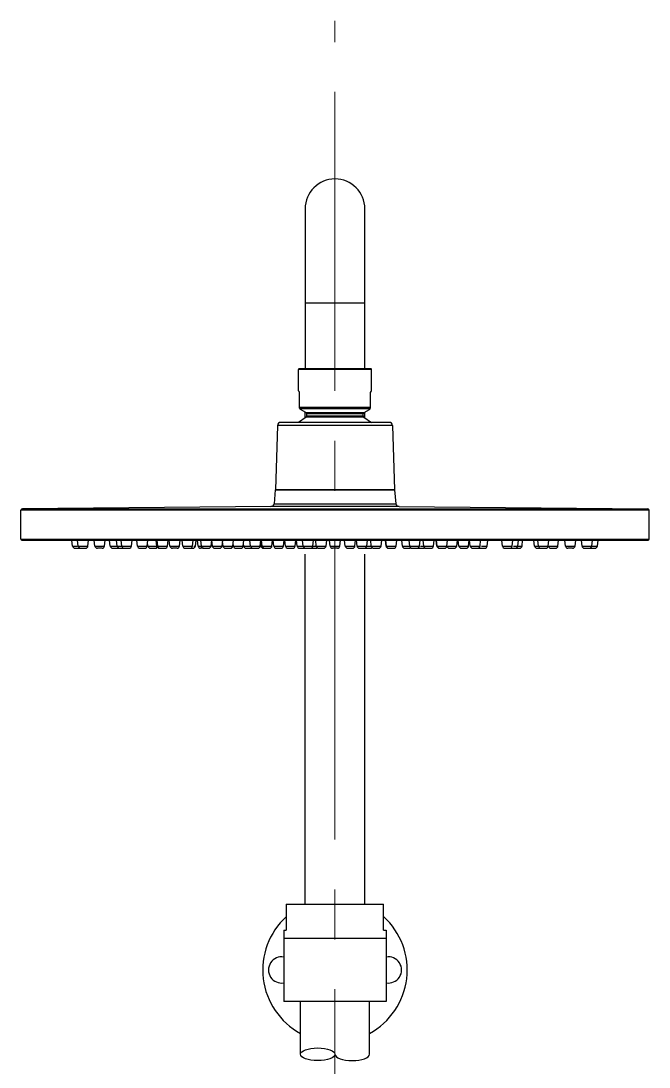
# Model space of a CAD drawing. Extents: x 11377 to 14537, y 53 to 2368.
# Drawn here: x 12423 to 12623, y 1071.1 to 1404.2 of the extents above; entities that cross this region are included whole.
import ezdxf

# ---------------------------------------------------------------- set-up
doc = ezdxf.new("R2010")
doc.units = 0
doc.header["$LTSCALE"] = 10
doc.header["$MEASUREMENT"] = 0
doc.linetypes.add('CENTER2', pattern=[28.575, 19.05, -3.175, 3.175, -3.175])
doc.layers.get('0').update_dxf_attribs({"linetype": 'CONTINUOUS'})
doc.layers.add('Cneter', color=1, linetype='CENTER2', lineweight=13)
doc.layers.add('DEF_LAYER_ASSEM_MEMBER', color=7, linetype='CONTINUOUS')

msp = doc.modelspace()

# ---------------------------------------------------------------- linework, layer by layer
at = {"color": 7, "linetype": 'Continuous'}
for p, q in [((12513.46, 1344.39), (12513.46, 1293.39)), ((12532.46, 1293.39), (12532.46, 1344.39)), ((12532.46, 1314.39), (12513.46, 1314.39)), ((12511.31, 1286.38), (12511.31, 1293.24)), ((12534.61, 1293.24), (12511.31, 1293.24)), ((12534.46, 1293.39), (12511.46, 1293.39)), ((12534.61, 1286.38), (12534.61, 1293.24)), ((12511.71, 1280.95), (12511.71, 1285.89)), ((12534.21, 1285.89), (12534.21, 1280.95)), ((12511.71, 1281.18), (12534.21, 1281.18)), ((12511.71, 1280.95), (12511.77, 1280.73)), ((12511.97, 1280.52), (12511.98, 1280.74)), ((12511.97, 1280.52), (12511.98, 1280.74)), ((12513.71, 1279.53), (12511.97, 1280.52)), ((12533.95, 1280.74), (12511.98, 1280.74)), ((12513.47, 1277.89), (12513.47, 1279.67)), ((12513.71, 1279.53), (12532.22, 1279.53)), ((12532.22, 1279.53), (12533.96, 1280.52)), ((12532.46, 1277.89), (12532.46, 1279.67)), ((12533.95, 1280.74), (12533.96, 1280.52)), ((12533.95, 1280.74), (12533.96, 1280.52)), ((12540.25, 1276.39), (12505.68, 1276.39)), ((12513.75, 1278.09), (12511.31, 1276.39)), ((12532.18, 1278.09), (12513.75, 1278.09)), ((12513.96, 1278.5), (12513.96, 1279.1)), ((12531.96, 1279.1), (12513.96, 1279.1)), ((12513.96, 1278.5), (12531.96, 1278.5)), ((12531.96, 1278.5), (12531.96, 1279.1)), ((12532.18, 1278.09), (12534.61, 1276.39)), ((12504.68, 1275.39), (12503.97, 1254.89)), ((12541.25, 1275.39), (12504.68, 1275.39)), ((12541.25, 1275.39), (12541.96, 1254.89)), ((12503.96, 1254.88), (12503.56, 1250.48)), ((12541.96, 1254.88), (12503.96, 1254.88)), ((12503.97, 1254.89), (12541.96, 1254.89)), ((12541.96, 1254.88), (12542.36, 1250.48)), ((12502.56, 1249.58), (12423.46, 1248.88)), ((12543.36, 1249.58), (12502.56, 1249.58)), ((12503.56, 1250.48), (12542.36, 1250.48)), ((12543.36, 1249.58), (12622.46, 1248.88)), ((12422.96, 1239.18), (12422.96, 1248.38)), ((12622.96, 1248.38), (12422.96, 1248.38)), ((12423.46, 1248.88), (12622.46, 1248.88)), ((12622.96, 1239.18), (12622.96, 1248.38)), ((12422.96, 1239.18), (12622.96, 1239.18)), ((12423.26, 1238.88), (12622.66, 1238.88)), ((12439.41, 1236.99), (12439.21, 1238.88)), ((12439.41, 1236.99), (12441.02, 1236.99)), ((12440.21, 1236.28), (12441.72, 1236.28)), ((12441.2, 1236.99), (12441.01, 1238.88)), ((12441.2, 1236.99), (12444.31, 1236.99)), ((12442, 1236.28), (12443.51, 1236.28)), ((12444.31, 1236.99), (12444.51, 1238.88)), ((12446.5, 1236.99), (12446.3, 1238.88)), ((12446.5, 1236.99), (12449.61, 1236.99)), ((12448.81, 1236.28), (12447.3, 1236.28)), ((12449.61, 1236.99), (12449.8, 1238.88)), ((12451.41, 1236.99), (12451.21, 1238.88)), ((12451.41, 1236.99), (12458.18, 1236.99)), ((12452.21, 1236.28), (12453.72, 1236.28)), ((12453.61, 1236.99), (12453.41, 1238.88)), ((12454.41, 1236.28), (12457.38, 1236.28)), ((12455.07, 1236.99), (12454.88, 1238.88)), ((12458.18, 1236.99), (12458.38, 1238.88)), ((12460.07, 1236.99), (12459.87, 1238.88)), ((12460.07, 1236.99), (12463.18, 1236.99)), ((12460.87, 1236.28), (12462.38, 1236.28)), ((12463.18, 1236.99), (12463.37, 1238.88)), ((12463.41, 1236.99), (12463.29, 1238.12)), ((12463.41, 1236.99), (12469.65, 1236.99)), ((12464.21, 1236.28), (12465.72, 1236.28)), ((12466.25, 1236.99), (12466.05, 1238.88)), ((12466.54, 1236.99), (12466.35, 1238.88)), ((12467.05, 1236.28), (12467.26, 1236.28)), ((12467.34, 1236.28), (12468.85, 1236.28)), ((12469.65, 1236.99), (12469.85, 1238.88)), ((12470.39, 1236.99), (12470.19, 1238.88)), ((12470.39, 1236.99), (12473.49, 1236.99)), ((12472.69, 1236.28), (12471.18, 1236.28)), ((12473.49, 1236.99), (12473.69, 1238.88)), ((12474.49, 1236.99), (12474.29, 1238.88)), ((12474.49, 1236.99), (12477.59, 1236.99)), ((12475.29, 1236.28), (12477.72, 1236.28)), ((12477.59, 1236.99), (12477.79, 1238.88)), ((12478.06, 1236.99), (12478.52, 1236.99)), ((12478.52, 1236.99), (12478.71, 1238.88)), ((12479.39, 1236.99), (12479.19, 1238.88)), ((12479.39, 1236.99), (12483.52, 1236.99)), ((12481.09, 1236.28), (12480.19, 1236.28)), ((12480.41, 1236.99), (12480.21, 1238.88)), ((12481.21, 1236.28), (12482.72, 1236.28)), ((12483.52, 1236.99), (12483.71, 1238.88)), ((12483.91, 1236.99), (12483.71, 1238.84)), ((12483.91, 1236.99), (12487.01, 1236.99)), ((12484.7, 1236.28), (12486.21, 1236.28)), ((12487.01, 1236.99), (12487.21, 1238.88)), ((12487.32, 1236.99), (12487.17, 1238.48)), ((12487.32, 1236.99), (12490.52, 1236.99)), ((12488.12, 1236.28), (12489.63, 1236.28)), ((12489.64, 1236.28), (12489.72, 1236.28)), ((12490.43, 1236.99), (12490.62, 1238.88)), ((12490.52, 1236.99), (12490.57, 1237.55)), ((12490.63, 1236.99), (12490.53, 1237.98)), ((12490.63, 1236.99), (12493.74, 1236.99)), ((12491.43, 1236.28), (12492.94, 1236.28)), ((12493.74, 1236.99), (12493.93, 1238.88)), ((12493.91, 1236.99), (12493.82, 1237.8)), ((12493.91, 1236.99), (12495.87, 1236.99)), ((12494.7, 1236.28), (12496.21, 1236.28)), ((12496.07, 1236.99), (12495.88, 1238.88)), ((12496.07, 1236.99), (12499.18, 1236.99)), ((12496.87, 1236.28), (12498.38, 1236.28)), ((12499.18, 1236.99), (12499.38, 1238.88)), ((12499.41, 1236.99), (12499.3, 1238.11)), ((12499.41, 1236.99), (12502.89, 1236.99)), ((12499.78, 1236.99), (12499.58, 1238.88)), ((12500.21, 1236.28), (12500.49, 1236.28)), ((12500.58, 1236.28), (12502.09, 1236.28)), ((12502.89, 1236.99), (12503.08, 1238.88)), ((12503.49, 1236.99), (12503.29, 1238.88)), ((12503.49, 1236.99), (12506.59, 1236.99)), ((12504.29, 1236.28), (12505.8, 1236.28)), ((12506.59, 1236.99), (12506.79, 1238.88)), ((12507.2, 1236.99), (12507, 1238.88)), ((12507.2, 1236.99), (12510.3, 1236.99)), ((12507.99, 1236.28), (12509.51, 1236.28)), ((12510.3, 1236.99), (12510.5, 1238.88)), ((12510.91, 1236.99), (12510.71, 1238.88)), ((12510.91, 1236.99), (12516.9, 1236.99)), ((12511.7, 1236.28), (12513.21, 1236.28)), ((12512.84, 1236.99), (12512.64, 1238.88)), ((12513.64, 1236.28), (12515.15, 1236.28)), ((12515.41, 1236.28), (12516.92, 1236.28)), ((12515.95, 1236.99), (12516.14, 1238.88)), ((12517.02, 1236.99), (12516.82, 1238.88)), ((12517.02, 1236.99), (12520.12, 1236.99)), ((12517.81, 1236.28), (12519.33, 1236.28)), ((12520.12, 1236.99), (12520.32, 1238.88)), ((12521.41, 1236.99), (12521.21, 1238.88)), ((12521.41, 1236.99), (12524.52, 1236.99)), ((12523.72, 1236.28), (12522.21, 1236.28)), ((12524.52, 1236.99), (12524.71, 1238.88)), ((12526.22, 1236.99), (12526.02, 1238.88)), ((12526.22, 1236.99), (12529.33, 1236.99)), ((12527.02, 1236.28), (12528.53, 1236.28)), ((12529.33, 1236.99), (12529.52, 1238.88)), ((12529.98, 1236.99), (12529.79, 1238.88)), ((12529.98, 1236.99), (12537.63, 1236.99)), ((12530.78, 1236.28), (12532.29, 1236.28)), ((12532.72, 1236.28), (12534.23, 1236.28)), ((12533.09, 1236.99), (12533.29, 1238.88)), ((12534.53, 1236.99), (12534.33, 1238.88)), ((12535.33, 1236.28), (12536.84, 1236.28)), ((12537.63, 1236.99), (12537.83, 1238.88)), ((12539.21, 1236.99), (12539.01, 1238.88)), ((12539.34, 1236.99), (12539.14, 1238.88)), ((12539.21, 1236.99), (12542.44, 1236.99)), ((12540.01, 1236.28), (12541.64, 1236.28)), ((12542.44, 1236.99), (12542.64, 1238.88)), ((12544.41, 1236.99), (12544.21, 1238.88)), ((12544.41, 1236.99), (12546.74, 1236.99)), ((12545.21, 1236.28), (12546.72, 1236.28)), ((12546.75, 1236.99), (12546.55, 1238.88)), ((12546.75, 1236.99), (12549.86, 1236.99)), ((12547.55, 1236.28), (12549.06, 1236.28)), ((12549.72, 1236.28), (12551.23, 1236.28)), ((12549.86, 1236.99), (12550.05, 1238.88)), ((12550.14, 1236.99), (12554.32, 1236.99)), ((12551.22, 1236.99), (12551.02, 1238.88)), ((12552.01, 1236.28), (12553.53, 1236.28)), ((12554.32, 1236.99), (12554.52, 1238.88)), ((12555.41, 1236.99), (12555.21, 1238.88)), ((12555.5, 1236.99), (12555.31, 1238.88)), ((12555.41, 1236.99), (12558.61, 1236.99)), ((12556.3, 1236.28), (12557.81, 1236.28)), ((12558.61, 1236.99), (12558.81, 1238.88)), ((12558.63, 1236.99), (12558.62, 1237.09)), ((12558.63, 1236.99), (12561.73, 1236.99)), ((12559.42, 1236.28), (12560.94, 1236.28)), ((12561.73, 1236.99), (12561.93, 1238.88)), ((12562.41, 1236.99), (12562.21, 1238.88)), ((12562.41, 1236.99), (12565.52, 1236.99)), ((12563.21, 1236.28), (12564.72, 1236.28)), ((12565.52, 1236.99), (12565.71, 1238.88)), ((12566.03, 1236.99), (12565.83, 1238.88)), ((12566.03, 1236.99), (12569.14, 1236.99)), ((12566.83, 1236.28), (12568.34, 1236.28)), ((12568.55, 1236.28), (12568.71, 1236.28)), ((12569.13, 1236.28), (12570.64, 1236.28)), ((12569.14, 1236.99), (12569.33, 1238.88)), ((12569.56, 1236.99), (12571.44, 1236.99)), ((12571.44, 1236.99), (12571.64, 1238.88)), ((12576.28, 1236.99), (12576.08, 1238.88)), ((12576.28, 1236.99), (12579.39, 1236.99)), ((12577.08, 1236.28), (12578.59, 1236.28)), ((12578.67, 1236.28), (12580.35, 1236.28)), ((12579.39, 1236.99), (12579.58, 1238.88)), ((12579.84, 1236.99), (12582.52, 1236.99)), ((12580.49, 1236.28), (12581.72, 1236.28)), ((12581.15, 1236.99), (12581.35, 1238.88)), ((12582.52, 1236.99), (12582.71, 1238.88)), ((12586.5, 1236.99), (12586.3, 1238.88)), ((12586.5, 1236.99), (12590.86, 1236.99)), ((12587.29, 1236.28), (12590.06, 1236.28)), ((12587.75, 1236.99), (12587.55, 1238.88)), ((12590.86, 1236.99), (12591.05, 1238.88)), ((12590.86, 1236.99), (12593.96, 1236.99)), ((12591.66, 1236.28), (12593.17, 1236.28)), ((12593.96, 1236.99), (12594.16, 1238.88)), ((12596.32, 1236.99), (12596.13, 1238.88)), ((12596.32, 1236.99), (12599.43, 1236.99)), ((12598.63, 1236.28), (12597.12, 1236.28)), ((12599.43, 1236.99), (12599.63, 1238.88)), ((12601.62, 1236.99), (12601.42, 1238.88)), ((12601.62, 1236.99), (12606.52, 1236.99)), ((12602.42, 1236.28), (12603.93, 1236.28)), ((12604.21, 1236.28), (12605.72, 1236.28)), ((12604.73, 1236.99), (12604.92, 1238.88)), ((12606.52, 1236.99), (12606.71, 1238.88)), ((12507.46, 1123.01), (12507.46, 1114.66)), ((12507.46, 1123.01), (12538.46, 1123.01)), ((12538.46, 1114.66), (12538.46, 1123.01)), ((12506.66, 1114.66), (12506.66, 1092.01)), ((12506.66, 1114.66), (12507.46, 1114.66)), ((12538.46, 1114.66), (12539.27, 1114.66)), ((12539.27, 1114.66), (12539.27, 1092.01)), ((12539.27, 1112.01), (12506.66, 1112.01)), ((12539.27, 1092.01), (12506.66, 1092.01))]:
    msp.add_line(p, q, dxfattribs=at)
for points in [[(12511.77, 1280.73), (12511.91, 1280.56), (12511.97, 1280.52)], [(12533.96, 1280.52), (12534.02, 1280.56), (12534.16, 1280.73), (12534.21, 1280.95)]]:
    msp.add_lwpolyline(points, dxfattribs=at)
for centre, radius, start, end in [((12522.96, 1344.39), 9.5, 0, 180), ((12511.46, 1293.24), 0.15, 90, 180), ((12534.46, 1293.24), 0.15, 0, 90), ((12511.21, 1285.89), 0.5, 0, 78.463), ((12534.71, 1285.89), 0.5, 101.537, 180), ((12513.46, 1279.1), 0.5, 0, 60.4885), ((12532.46, 1279.1), 0.5, 119.5115, 180), ((12505.68, 1275.39), 1, 90, 180), ((12513.46, 1278.5), 0.5, 304.9194, 0), ((12532.46, 1278.5), 0.5, 180, 235.0806), ((12540.25, 1275.39), 1, 0, 90), ((12502.57, 1250.58), 1, 269.7129, 354.2616), ((12543.36, 1250.58), 1, 185.7384, 270.2871), ((12423.46, 1248.38), 0.5, 90, 180), ((12622.46, 1248.38), 0.5, 0, 90), ((12423.26, 1239.18), 0.3, 180, 270), ((12440.21, 1237.08), 0.8, 186.012, 269.9916), ((12442, 1237.08), 0.8, 186.0119, 269.9953), ((12441.72, 1237.08), 0.8, 270.0084, 280.1473), ((12443.51, 1237.08), 0.8, 270.0047, 353.9904), ((12447.3, 1237.08), 0.8, 186.0119, 269.9953), ((12448.81, 1237.08), 0.8, 270.0047, 353.9904), ((12452.21, 1237.08), 0.8, 186.012, 269.9916), ((12454.41, 1237.08), 0.8, 186.0119, 269.9953), ((12453.72, 1237.08), 0.8, 270.0084, 295.8388), ((12455.87, 1237.08), 0.8, 186.01, 269.995), ((12457.38, 1237.08), 0.8, 270.0051, 353.9918), ((12460.87, 1237.08), 0.8, 186.01, 269.9949), ((12462.38, 1237.08), 0.8, 270.0051, 353.9918), ((12464.21, 1237.08), 0.8, 186.012, 269.9916), ((12465.72, 1237.08), 0.8, 270.0084, 327.1061), ((12467.05, 1237.08), 0.8, 186.0119, 269.9953), ((12467.34, 1237.08), 0.8, 186.01, 269.9949), ((12468.85, 1237.08), 0.8, 270.0051, 353.9918), ((12471.18, 1237.08), 0.8, 186.01, 269.9949), ((12472.69, 1237.08), 0.8, 270.005, 353.9918), ((12475.29, 1237.08), 0.8, 186.01, 269.995), ((12476.8, 1237.08), 0.8, 270.0049, 353.9918), ((12477.72, 1237.08), 0.8, 270.0084, 353.9904), ((12480.19, 1237.08), 0.8, 186.0119, 269.9953), ((12481.21, 1237.08), 0.8, 186.01, 269.995), ((12482.72, 1237.08), 0.8, 270.005, 353.9918), ((12484.7, 1237.08), 0.8, 186.01, 269.995), ((12486.21, 1237.08), 0.8, 270.0051, 353.9918), ((12488.12, 1237.08), 0.8, 186.01, 269.9949), ((12489.63, 1237.08), 0.8, 270.0051, 353.9918), ((12489.72, 1237.08), 0.8, 270.0084, 353.9904), ((12491.43, 1237.08), 0.8, 186.01, 269.9949), ((12492.94, 1237.08), 0.8, 270.0049, 353.9918), ((12494.7, 1237.08), 0.8, 186.01, 269.995), ((12496.87, 1237.08), 0.8, 186.0119, 269.9954), ((12496.21, 1237.08), 0.8, 270.005, 294.4203), ((12498.38, 1237.08), 0.8, 270.0046, 353.9904), ((12500.21, 1237.08), 0.8, 186.012, 269.9916), ((12500.58, 1237.08), 0.8, 186.0119, 269.9953), ((12502.09, 1237.08), 0.8, 270.0047, 353.9904), ((12504.29, 1237.08), 0.8, 186.0119, 269.9953), ((12505.8, 1237.08), 0.8, 270.0047, 353.9904), ((12507.99, 1237.08), 0.8, 186.0119, 269.9953), ((12509.51, 1237.08), 0.8, 270.0046, 353.9904), ((12511.7, 1237.08), 0.8, 186.0119, 269.9953), ((12513.64, 1237.08), 0.8, 186.0119, 269.9953), ((12513.21, 1237.08), 0.8, 270.0047, 285.4711), ((12515.15, 1237.08), 0.8, 270.0047, 353.9904), ((12515.41, 1237.08), 0.8, 260.4721, 269.9953), ((12516.92, 1237.08), 0.8, 270.0047, 304.3812), ((12517.81, 1237.08), 0.8, 186.0119, 269.9953), ((12519.33, 1237.08), 0.8, 270.0047, 353.9904), ((12522.21, 1237.08), 0.8, 186.0119, 269.9953), ((12523.72, 1237.08), 0.8, 270.0047, 353.9904), ((12527.02, 1237.08), 0.8, 186.0119, 269.9953), ((12528.53, 1237.08), 0.8, 270.0047, 353.9904), ((12530.78, 1237.08), 0.8, 186.0119, 269.9954), ((12532.29, 1237.08), 0.8, 270.0047, 353.9904), ((12532.72, 1237.08), 0.8, 254.5285, 269.9953), ((12534.23, 1237.08), 0.8, 270.0047, 313.5796), ((12535.33, 1237.08), 0.8, 186.0119, 269.9953), ((12536.84, 1237.08), 0.8, 270.0047, 353.9904), ((12540.01, 1237.08), 0.8, 186.01, 269.9949), ((12540.13, 1237.08), 0.8, 186.0119, 269.9953), ((12541.64, 1237.08), 0.8, 270.0047, 353.9904), ((12545.21, 1237.08), 0.8, 186.01, 269.9949), ((12546.72, 1237.08), 0.8, 270.0051, 301.6933), ((12547.55, 1237.08), 0.8, 186.0119, 269.9953), ((12549.06, 1237.08), 0.8, 270.0047, 353.9904), ((12549.72, 1237.08), 0.8, 245.5798, 269.9949), ((12552.01, 1237.08), 0.8, 186.0119, 269.9953), ((12551.23, 1237.08), 0.8, 270.005, 299.9439), ((12553.53, 1237.08), 0.8, 270.0047, 353.9904), ((12556.21, 1237.08), 0.8, 186.0096, 269.9916), ((12556.3, 1237.08), 0.8, 186.01, 269.995), ((12557.81, 1237.08), 0.8, 270.0049, 353.9918), ((12559.42, 1237.08), 0.8, 186.01, 269.9949), ((12560.94, 1237.08), 0.8, 270.005, 353.9918), ((12563.21, 1237.08), 0.8, 186.01, 269.995), ((12564.72, 1237.08), 0.8, 270.005, 353.9918), ((12566.83, 1237.08), 0.8, 186.01, 269.995), ((12568.34, 1237.08), 0.8, 270.005, 353.9918), ((12568.72, 1237.08), 0.8, 270.0047, 285.2132), ((12569.13, 1237.08), 0.8, 239.8307, 269.9949), ((12570.64, 1237.08), 0.8, 270.0051, 353.9918), ((12577.08, 1237.08), 0.8, 186.01, 269.995), ((12578.59, 1237.08), 0.8, 270.0051, 353.9918), ((12578.84, 1237.08), 0.8, 260.856, 269.9949), ((12580.35, 1237.08), 0.8, 270.0051, 353.9918), ((12581.72, 1237.08), 0.8, 270.0084, 353.988), ((12587.29, 1237.08), 0.8, 186.0119, 269.9953), ((12588.55, 1237.08), 0.8, 186.01, 269.9951), ((12590.06, 1237.08), 0.8, 270.0051, 353.9918), ((12591.66, 1237.08), 0.8, 186.0119, 269.9953), ((12593.17, 1237.08), 0.8, 270.0047, 353.9904), ((12597.12, 1237.08), 0.8, 186.0119, 269.9953), ((12598.63, 1237.08), 0.8, 270.0047, 353.9904), ((12602.42, 1237.08), 0.8, 186.0119, 269.9953), ((12603.93, 1237.08), 0.8, 270.0046, 353.9904), ((12604.21, 1237.08), 0.8, 259.8526, 269.9916), ((12605.72, 1237.08), 0.8, 270.0084, 353.988), ((12622.66, 1239.18), 0.3, 270, 0), ((12522.96, 1102.01), 23, 132.4701, 241.3874), ((12522.96, 1102.01), 23, 298.6126, 47.5299), ((12505.97, 1102.01), 4.18, 80.4064, 279.5941), ((12539.97, 1102.01), 4.18, 260.4023, 99.5977)]:
    msp.add_arc(centre, radius, start, end, dxfattribs=at)
at = {"ltscale": 0.5}
msp.add_ellipse((12517.46, 1075.17), major_axis=(-5.5, 0), ratio=0.363636, dxfattribs=at)
msp.add_ellipse((12528.46, 1075.17), major_axis=(5.5, 0), ratio=0.363636, start_param=3.141593, end_param=6.283185, dxfattribs=at)
at = {"color": 7, "linetype": 'Continuous'}
for points, knots in [([(12511.98, 1280.74), (12511.9, 1280.79), (12511.77, 1280.91), (12511.72, 1281.09), (12511.71, 1281.18)], [0, 0, 0, 0, 0.500034, 1, 1, 1, 1]), ([(12533.95, 1280.74), (12534.03, 1280.79), (12534.16, 1280.91), (12534.21, 1281.09), (12534.21, 1281.18)], [0, 0, 0, 0, 0.5, 1, 1, 1, 1])]:
    msp.add_open_spline(points, degree=3, knots=knots, dxfattribs=at)
at = {"layer": 'Cneter', "lineweight": 5, "ltscale": 0.5}
msp.add_line((12522.96, 572), (12522.96, 1404.22), dxfattribs=at)
at = {"layer": 'DEF_LAYER_ASSEM_MEMBER', "color": 7, "linetype": 'Continuous'}
for p, q in [((12513.46, 1123.01), (12513.46, 1234.41)), ((12532.46, 1123.01), (12532.46, 1234.41)), ((12511.96, 1075.17), (12511.96, 1092.01)), ((12533.96, 1075.17), (12533.96, 1092.01))]:
    msp.add_line(p, q, dxfattribs=at)

doc.saveas('drawing.dxf')
